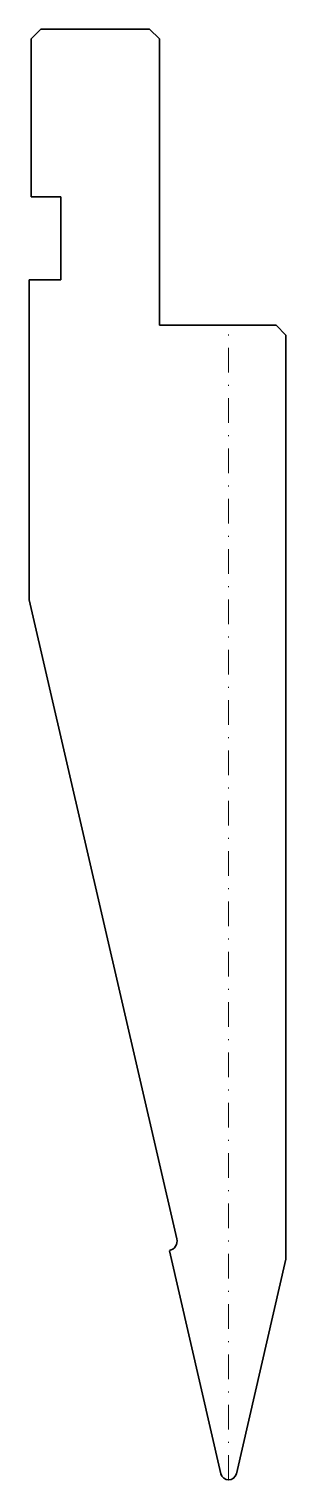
# Model space of a CAD drawing. Header units: millimetres. Extents: x -20 to 6, y 0 to 147.
import ezdxf

# ---------------------------------------------------------------- set-up
doc = ezdxf.new("R2010")
doc.units = ezdxf.units.MM
doc.header["$LTSCALE"] = 5
doc.linetypes.add('AUSGEZOGEN', pattern=[0])
doc.linetypes.add('DASHDOT', pattern=[1, 0.5, -0.25, 0, -0.25])
doc.layers.add('2', color=7, linetype='Continuous')

msp = doc.modelspace()

# ---------------------------------------------------------------- linework, layer by layer
at = {"layer": '2', "color": 7, "linetype": 'AUSGEZOGEN', "lineweight": 35}
for p, q in [((-20, 146), (-19, 147)), ((-20, 130), (-20, 146)), ((-19, 147), (-8, 147)), ((-8, 147), (-7, 146)), ((-7, 146), (-7, 117)), ((-17, 130), (-20, 130)), ((-17, 121.6), (-17, 130)), ((-20.2, 89.18), (-20.2, 121.6)), ((-20.2, 121.6), (-17, 121.6)), ((-7, 117), (4.8, 117)), ((4.8, 117), (5.8, 116)), ((5.8, 116), (5.8, 22.37)), ((-5.25, 24.43), (-20.2, 89.18)), ((-0.78, 0.62), (-6, 23.23)), ((5.8, 22.37), (0.78, 0.62))]:
    msp.add_line(p, q, dxfattribs=at)
at = {"layer": '2', "color": 7, "linetype": 'DASHDOT', "lineweight": 18}
msp.add_line((0, 0), (0, 117), dxfattribs=at)
at = {"layer": '2', "color": 7, "linetype": 'AUSGEZOGEN', "lineweight": 35}
for centre, radius, start, end in [((-6.22, 24.21), 1, 283, 13), ((0, 0.8), 0.8, 193, 347)]:
    msp.add_arc(centre, radius, start, end, dxfattribs=at)

doc.saveas('drawing.dxf')
